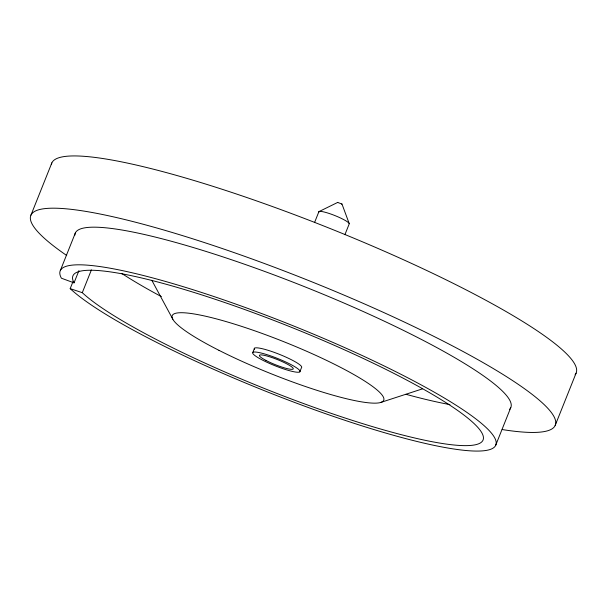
<?xml version="1.0" encoding="UTF-8"?>
<svg xmlns="http://www.w3.org/2000/svg" width="607" height="607" viewBox="0 0 607 607"><rect width="100%" height="100%" fill="white"/><g stroke="black" fill="none" stroke-linecap="round" stroke-linejoin="round"><path stroke-width="0.91" d="M337.765 202.48L341.976 204.028L349.162 223.459M341.976 204.028L341.536 204.134M30.942 215.159L51.845 162.896M60.305 270.601L75.351 232.974M70.184 288.636L82.294 292.68A220.895 33.415 21.8 0 0 421.091 439.438A220.895 33.415 21.8 0 0 346.46 350.732A220.895 33.415 21.8 0 0 74.031 282.854L61.406 278.211A234.568 35.479 21.8 0 1 350.694 350.285A234.568 35.479 21.8 0 1 429.946 444.483A234.568 35.479 21.8 0 1 70.184 288.636L72.984 281.64M74.031 282.854L78.933 270.608M82.294 292.68L91.391 269.925M252.831 352.394L254.508 348.213M314.692 222.192L318.918 211.631L337.773 202.381M344.897 234.704L349.124 224.142A16.397 2.481 21.8 0 0 339.996 217.761A16.397 2.481 21.8 0 0 322.006 211.562L319.98 211.373A16.397 2.481 21.8 0 0 318.872 212.313M299.82 371.848A25.509 3.862 21.8 0 0 267.459 354.822A25.509 3.862 21.8 0 0 261.7 359.693A25.509 3.862 21.8 0 0 299.82 371.848L301.489 367.667A25.509 3.862 21.8 0 0 278.234 353.881A25.509 3.862 21.8 0 0 254.447 349.268M495.691 445.28L510.745 407.654M555.155 425.469L576.058 373.214M380.475 402.532L422.464 388.859M151.811 280.275L172.843 319.229M51.337 164.618A282.422 42.718 21.8 0 1 331.642 229.127A282.422 42.718 21.8 0 1 575.087 374.747M66.702 255.486A282.422 42.718 21.8 0 1 131.605 221.221A282.422 42.718 21.8 0 1 477.709 359.556A282.422 42.718 21.8 0 1 502.179 429.544M449.939 404.603A220.895 33.415 21.8 0 1 405.969 394.292M161.356 296.603A220.895 33.415 21.8 0 1 121.863 273.522M74.858 235.175A234.568 35.479 21.8 0 1 307.749 287.976A234.568 35.479 21.8 0 1 509.394 409.513M218.975 350.338A113.881 17.224 21.8 0 0 383.685 400.339A113.881 17.224 21.8 0 0 231.335 323.144A113.881 17.224 21.8 0 0 218.975 350.338M265.881 360.383A18.218 2.754 21.8 0 0 293.105 369.071A18.218 2.754 21.8 0 0 269.994 356.908A18.218 2.754 21.8 0 0 265.881 360.383"/></g></svg>
